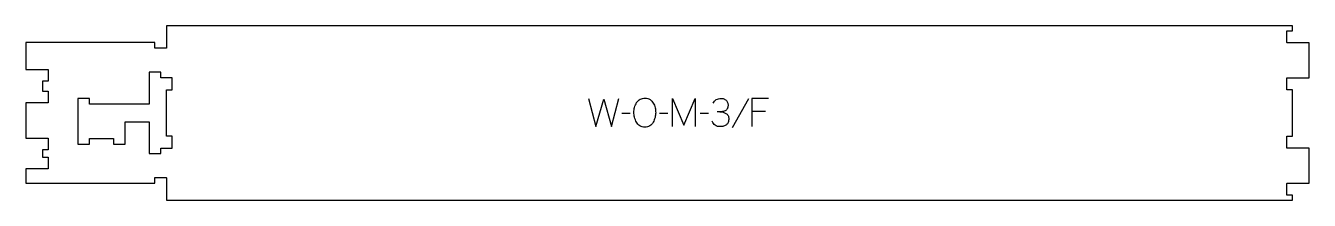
# Model space of a CAD drawing. Extents: x 0 to 1368, y 0 to 186.
import ezdxf

# ---------------------------------------------------------------- set-up
doc = ezdxf.new("R2010")
doc.units = 0
for name, color, linetype in [('1_ANYTOOL_1MMDEEP_LABELS_S', 2, 'CONTINUOUS'), ('3_ANYTOOL_CUTTHROUGH_INSID', 4, 'CONTINUOUS'), ('4_ANYTOOL_CUTTHROUGH_OUTSI', 5, 'CONTINUOUS')]:
    doc.layers.add(name, color=color, linetype=linetype)

msp = doc.modelspace()

# ---------------------------------------------------------------- linework, layer by layer
at = {"layer": '1_ANYTOOL_1MMDEEP_LABELS_S'}
for p, q in [((769.999846, 107.774662), (752.814132, 77.003234)), ((643.956989, 92.131805), (635.171275, 92.046091)), ((683.98556, 92.131805), (675.199846, 92.046091)), ((727.48556, 92.131805), (718.699846, 92.046091)), ((788.08556, 94.274662), (773.599846, 94.274662))]:
    msp.add_line(p, q, dxfattribs=at)
for points in [[(599.599846, 108.246091), (607.314132, 78.246091), (615.756989, 107.346091), (624.242703, 78.246091), (631.742703, 108.246091)], [(689.128418, 78.246091), (689.128418, 108.246091), (701.128418, 79.874662), (713.128418, 108.117519), (713.128418, 78.246091)], [(791.256989, 108.246091), (773.599846, 108.246091), (773.599846, 78.246091)]]:
    msp.add_lwpolyline(points, dxfattribs=at)
msp.add_lwpolyline([(660.028418, 108.588948, -0.064784), (662.702373, 108.241027, -0.088904), (665.128418, 107.110377, -0.05419), (667.050982, 105.418247, -0.051179), (668.578418, 103.360377, -0.041653), (669.760617, 100.931604, -0.036749), (670.549846, 98.346091, -0.024892), (671.007625, 95.726828, -0.030823), (671.171275, 93.074662, -0.034269), (670.994755, 90.502166, -0.031918), (670.480203, 87.974662, -0.031725), (669.592016, 85.365266, -0.026303), (668.406989, 82.874662, -0.058719), (666.883208, 80.712915, -0.077745), (664.844489, 79.049662, -0.077243), (662.357501, 78.070825, -0.055252), (659.68556, 77.774662, -0.054051), (656.931635, 78.073241, -0.077615), (654.365918, 79.071091, -0.078558), (652.290844, 80.758164, -0.060481), (650.749846, 82.960377, -0.02629), (649.563186, 85.499596, -0.031299), (648.676632, 88.156805, -0.031469), (648.161593, 90.743621, -0.033416), (647.98556, 93.374662, -0.032847), (648.164238, 96.091611, -0.035049), (648.708775, 98.758591, -0.03503), (649.624748, 101.33563, -0.032231), (650.878418, 103.767519, -0.062518), (652.500306, 105.834614, -0.074052), (654.612346, 107.383591, -0.072322), (657.239199, 108.314482, -0.049083)], format="xyb", close=True, dxfattribs=at)
for points in [[(732.456989, 103.317519, -0.060092), (733.845206, 105.403653, -0.080583), (735.746275, 107.013948, -0.079919), (738.10234, 107.961713, -0.055798), (740.642703, 108.246091, -0.035013), (742.198603, 108.137004, -0.047512), (743.712346, 107.774662, -0.048382), (745.001771, 107.188622, -0.050886), (746.149846, 106.360377, -0.060051), (747.07575, 105.313589, -0.058597), (747.730203, 104.078234, -0.056917), (748.126333, 102.567318, -0.03878), (748.228418, 101.003234, -0.02544), (748.165402, 99.765517, -0.041152), (747.939132, 98.549662, -0.042175), (747.595318, 97.609392, -0.059142), (747.071275, 96.760377, -0.068767), (745.780578, 95.527882, -0.072211), (744.199846, 94.703234, -0.043093), (742.372735, 94.235641, -0.035742), (740.492703, 94.060377, -0.002283), (738.639239, 94.028984, -0.003092), (736.78556, 94.017519)], [(739.571275, 94.017519, -0.052004), (742.904357, 93.504717, -0.057563), (746.042703, 92.281805, -0.070633), (747.317239, 91.357202, -0.079113), (748.26056, 90.101448, -0.075641), (748.837348, 88.44659, -0.046128), (748.999846, 86.688948, -0.033924), (748.866249, 84.722173, -0.057836), (748.378418, 82.821091, -0.060832), (747.61944, 81.392117, -0.072757), (746.514132, 80.217519, -0.05358), (745.11954, 79.336438, -0.043301), (743.578418, 78.738948, -0.042335), (741.67993, 78.356698, -0.028525), (739.742703, 78.246091, -0.059964), (737.031202, 78.572449, -0.089395), (734.556989, 79.671091, -0.089624), (732.632822, 81.555538, -0.061164), (731.342703, 83.946091)]]:
    msp.add_lwpolyline(points, format="xyb", dxfattribs=at)
at = {"layer": '3_ANYTOOL_CUTTHROUGH_INSID'}
msp.add_lwpolyline([(55.500029, 108.000002), (55.500029, 59.500002), (68.000029, 59.500002), (68.000029, 65.500002), (93.500029, 65.500002), (93.500029, 59.500002), (106.000029, 59.500002), (106.000029, 65.750002), (106.000029, 83.500002), (131.500029, 83.500002), (131.500029, 49.544255), (144.000029, 49.544255), (144.000029, 55.544255), (149.750029, 55.544253), (156, 55.544253), (156, 68.044253), (150, 68.044253), (150, 117.544253), (156, 117.544253), (156, 130.044253), (149.75, 130.044253), (144.000029, 130.044255), (144.000029, 136.044255), (131.500029, 136.044255), (131.500029, 102.000002), (68.000029, 102.000002), (68.000029, 108.000002)], close=True, dxfattribs=at)
at = {"layer": '4_ANYTOOL_CUTTHROUGH_OUTSI'}
msp.add_lwpolyline([(150, 23.838506), (150, 0), (449.75, 0), (1049.75, 0), (1349.5, 0), (1349.5, 5.5), (1343.75, 5.5, -0.414214), (1343.5, 5.75), (1343.5, 17.75, -0.414214), (1343.75, 18), (1367.5, 18), (1367.5, 55.5), (1343.75, 55.5, -0.414214), (1343.5, 55.75), (1343.5, 67.75, -0.414214), (1343.75, 68), (1349.5, 68), (1349.5, 117.5), (1343.75, 117.5, -0.414214), (1343.5, 117.75), (1343.5, 129.75, -0.414214), (1343.75, 130), (1367.5, 130), (1367.5, 167.5), (1343.75, 167.5, -0.414214), (1343.5, 167.75), (1343.5, 179.75, -0.414214), (1343.75, 180), (1349.5, 180), (1349.5, 185.5), (1049.75, 185.5), (449.75, 185.5), (150, 185.5), (150, 161.838506, -0.414214), (149.75, 161.588506), (137.75, 161.588506, -0.414214), (137.5, 161.838506), (137.5, 167.588506), (0, 167.588506), (0, 138.911506), (23.75, 138.911506, -0.414214), (24, 138.661506), (24, 126.661506, -0.414214), (23.75, 126.411506), (18, 126.411506), (18, 115.911506), (23.75, 115.911506, -0.414214), (24, 115.661506), (24, 103.661506, -0.414214), (23.75, 103.411506), (0, 103.411506), (0, 66.000506), (23.75, 66.000506, -0.414214), (24, 65.750506), (24, 53.750506, -0.414214), (23.75, 53.500506), (18, 53.500506), (18, 45.911506), (23.75, 45.911506, -0.414214), (24, 45.661506), (24, 33.661506, -0.414214), (23.75, 33.411506), (0, 33.411506), (0, 18.088506), (137.5, 18.088506), (137.5, 23.838506, -0.414214), (137.75, 24.088506), (149.75, 24.088506, -0.414214)], format="xyb", close=True, dxfattribs=at)

doc.saveas('drawing.dxf')
